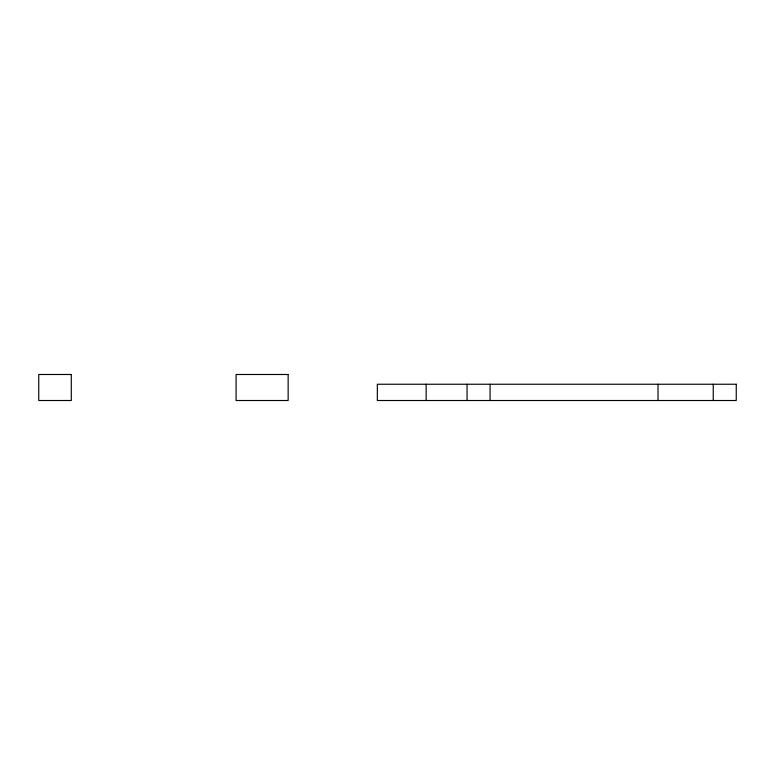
<?xml version="1.0" encoding="UTF-8"?>
<svg xmlns="http://www.w3.org/2000/svg" width="775" height="775" viewBox="0 0 775 775"><rect width="100%" height="100%" fill="white"/><g stroke="black" fill="none" stroke-linecap="round" stroke-linejoin="round"><path stroke-width="1.16" d="M713.242 384.245L713.242 400.51M658.023 384.245L658.023 400.51M490.071 384.245L490.071 400.51M467.063 384.245L467.063 400.51M426.143 384.245L426.143 400.51M71.29 374.49L38.75 374.49L38.75 400.51L71.29 400.51L71.29 374.49M288.145 374.49L236.084 374.49L236.084 400.51L288.145 400.51L288.145 374.49M736.25 384.245L377.338 384.245L377.338 400.51L736.25 400.51L736.25 384.245"/></g></svg>
